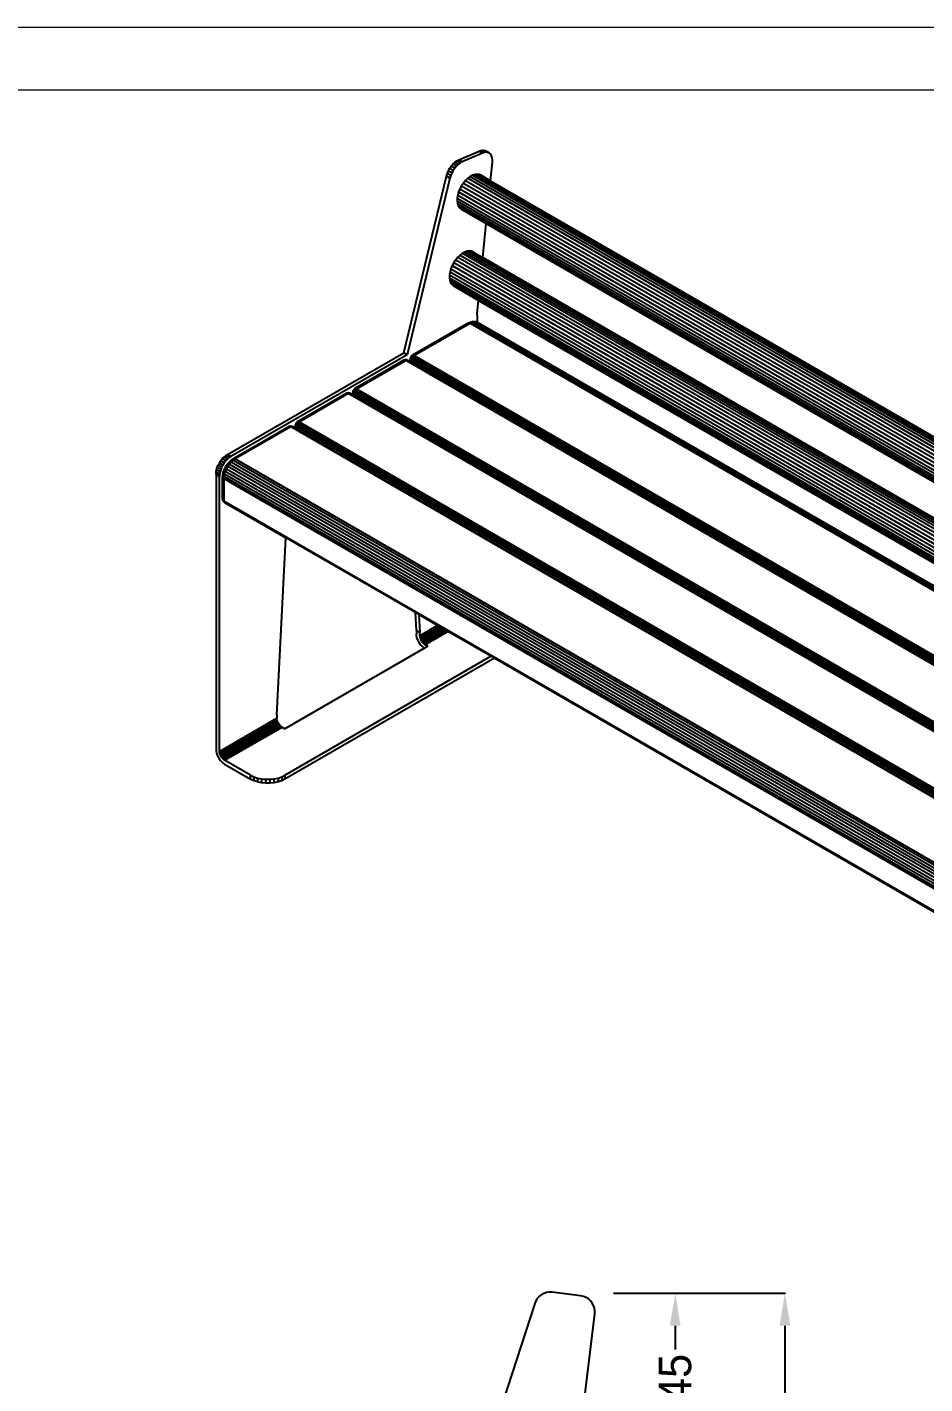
# Model space of a CAD drawing. Header units: millimetres. Extents: x 153 to 4750, y 92 to 3343.
# Drawn here: x 2533 to 3642, y 1667 to 3343 of the extents above; entities that cross this region are included whole.
import ezdxf

# ---------------------------------------------------------------- set-up
doc = ezdxf.new("R2010")
doc.units = ezdxf.units.MM
doc.header["$PDSIZE"] = -1
doc.layers.add('DIMS', color=1, linetype='Continuous')
doc.layers.add('tabelka', color=155, linetype='Continuous')
doc.styles.get("Standard").update_dxf_attribs({"font": 'Gothic.ttf'})
doc.dimstyles.new('ISO-25', dxfattribs={"dimtxt": 2.5, "dimasz": 2.5, "dimexe": 1.25, "dimexo": 0.625, "dimtad": 1, "dimtxsty": 'Standard', "dimcen": 2.5, "dimadec": 0, "dimazin": 0, "dimtfac": 1, "dimtmove": 0, "dimatfit": 3, "dimfxl": 1, "dimarcsym": 0})

# ---------------------------------------------------------------- blocks, each defined once
blk = doc.blocks.new('*D13')
at = {"layer": 'Defpoints', "color": 0, "transparency": 16777216}
for p in [(3309.3, 1779.2), (3321.8, 1086.1), (3469.1, 1086.1)]:
    blk.add_point(p, dxfattribs=at)
at = {"layer": 'DIMS', "color": 0, "lineweight": -2, "transparency": 16777216}
for p, q in [((3309.8, 1779.2), (3469.6, 1779.2)), ((3469.1, 1739.2), (3469.1, 1511.3)), ((3469.1, 1126.1), (3469.1, 1412.9)), ((3322.3, 1086.1), (3469.6, 1086.1))]:
    blk.add_line(p, q, dxfattribs=at)
at = {"layer": 'DIMS', "color": 0, "transparency": 16777216}
for points in [[(3462.4, 1739.2), (3475.7, 1739.2), (3469.1, 1779.2)], [(3462.4, 1126.1), (3475.7, 1126.1), (3469.1, 1086.1)]]:
    blk.add_solid(points, dxfattribs=at)
at = {"layer": 'DIMS', "color": 0, "transparency": 16777216, "insert": (3469.1, 1462.1), "char_height": 40, "attachment_point": 5, "rotation": 90}
blk.add_mtext('695', dxfattribs=at)
blk = doc.blocks.new('*D14')
at = {"layer": 'Defpoints', "color": 0, "transparency": 16777216}
for p in [(3257.1, 1779.2), (3257.1, 1536.1), (3333.6, 1536.1)]:
    blk.add_point(p, dxfattribs=at)
at = {"layer": 'DIMS', "color": 0, "lineweight": -2, "transparency": 16777216}
for p, q in [((3257.6, 1779.2), (3334.1, 1779.2)), ((3333.6, 1739.2), (3333.6, 1710)), ((3333.6, 1576.1), (3333.6, 1609.5)), ((3257.6, 1536.1), (3334.1, 1536.1))]:
    blk.add_line(p, q, dxfattribs=at)
at = {"layer": 'DIMS', "color": 0, "transparency": 16777216}
for points in [[(3326.9, 1739.2), (3340.2, 1739.2), (3333.6, 1779.2)], [(3326.9, 1576.1), (3340.2, 1576.1), (3333.6, 1536.1)]]:
    blk.add_solid(points, dxfattribs=at)
at = {"layer": 'DIMS', "color": 0, "transparency": 16777216, "insert": (3333.6, 1659.8), "char_height": 40, "attachment_point": 5, "rotation": 90}
blk.add_mtext('245', dxfattribs=at)

msp = doc.modelspace()

# ---------------------------------------------------------------- linework, layer by layer
for p, q in [((3066.4, 3178.7), (3091.4, 3189.6)), ((3095.6, 3187.1), (3070.7, 3176.3)), ((3091.4, 3189.6), (3093.8, 3190.4)), ((3095.6, 3187.1), (3091.4, 3189.6)), ((3093.8, 3190.4), (3096.1, 3190.6)), ((3098, 3187.9), (3093.8, 3190.4)), ((3098, 3187.9), (3095.6, 3187.1)), ((3096.1, 3190.6), (3098.2, 3190.3)), ((3100.3, 3188.2), (3096.1, 3190.6)), ((3100.3, 3188.2), (3098, 3187.9)), ((3098.2, 3190.3), (3100, 3189.5)), ((3102.4, 3187.9), (3098.2, 3190.3)), ((3104.2, 3187), (3100, 3189.5)), ((3102.4, 3187.9), (3100.3, 3188.2)), ((3104.2, 3187), (3102.4, 3187.9)), ((3105.8, 3185.7), (3104.2, 3187)), ((3106.9, 3183.8), (3105.8, 3185.7)), ((3107.7, 3181.5), (3106.9, 3183.8)), ((3053.5, 3165), (3055.1, 3168.1)), ((3055.1, 3168.1), (3057.1, 3170.9)), ((3059.4, 3165.6), (3055.1, 3168.1)), ((3057.1, 3170.9), (3059.2, 3173.4)), ((3061.3, 3168.4), (3057.1, 3170.9)), ((3059.2, 3173.4), (3061.6, 3175.6)), ((3063.5, 3171), (3059.2, 3173.4)), ((3061.3, 3168.4), (3059.4, 3165.6)), ((3063.5, 3171), (3061.3, 3168.4)), ((3061.6, 3175.6), (3064, 3177.4)), ((3065.8, 3173.2), (3061.6, 3175.6)), ((3065.8, 3173.2), (3063.5, 3171)), ((3064, 3177.4), (3066.4, 3178.7)), ((3068.2, 3175), (3064, 3177.4)), ((3068.2, 3175), (3065.8, 3173.2)), ((3070.7, 3176.3), (3066.4, 3178.7)), ((3070.7, 3176.3), (3068.2, 3175)), ((3105.6, 3153), (3107.9, 3176)), ((3108, 3178.9), (3107.7, 3181.5)), ((3107.9, 3176), (3108, 3178.9)), ((2998.4, 2940.6), (3051.2, 3158.8)), ((3055.5, 3156.3), (3002.7, 2938.2)), ((3051.2, 3158.8), (3052.2, 3161.9)), ((3055.5, 3156.3), (3051.2, 3158.8)), ((3052.2, 3161.9), (3053.5, 3165)), ((3056.4, 3159.4), (3052.2, 3161.9)), ((3057.7, 3162.6), (3053.5, 3165)), ((3056.4, 3159.4), (3055.5, 3156.3)), ((3057.7, 3162.6), (3056.4, 3159.4)), ((3059.4, 3165.6), (3057.7, 3162.6)), ((3072.1, 3150.2), (3069.8, 3146.7)), ((3074.8, 3153.3), (3072.1, 3150.2)), ((3072.1, 3150.2), (4335.5, 2420.8)), ((3077.6, 3156), (3074.8, 3153.3)), ((3074.8, 3153.3), (4337.1, 2424.5)), ((3080.5, 3158.2), (3077.6, 3156)), ((3077.6, 3156), (4339, 2427.8)), ((3083.5, 3159.8), (3080.5, 3158.2)), ((3080.5, 3158.2), (4341, 2430.5)), ((3086.4, 3160.8), (3083.5, 3159.8)), ((3083.5, 3159.8), (4342.9, 2432.7)), ((3089.2, 3161.1), (3086.4, 3160.8)), ((3086.4, 3160.8), (4344.6, 2434.4)), ((3091.7, 3160.7), (3089.2, 3161.1)), ((3089.2, 3161.1), (4346, 2435.5)), ((3094, 3159.7), (3091.7, 3160.7)), ((3091.7, 3160.7), (4346.9, 2436.1)), ((3094, 3159.7), (3105.6, 3153)), ((3105.6, 3153), (4347.1, 2436.2)), ((3065.1, 3135.3), (3064.5, 3131.6)), ((3066.2, 3139.2), (3065.1, 3135.3)), ((3065.1, 3135.3), (4331.3, 2404.3)), ((3067.8, 3143), (3066.2, 3139.2)), ((3066.2, 3139.2), (4332.3, 2408.2)), ((3069.8, 3146.7), (3067.8, 3143)), ((3067.8, 3143), (4333.3, 2412.4)), ((3069.8, 3146.7), (4334.3, 2416.6)), ((3064.5, 3131.6), (3064.4, 3128.1)), ((3064.4, 3128.1), (4329.7, 2397.6)), ((3064.4, 3128.1), (3064.8, 3124.9)), ((3064.5, 3131.6), (4330.5, 2400.7)), ((3064.8, 3124.9), (4329.1, 2395)), ((3064.8, 3124.9), (3065.7, 3122.2)), ((3065.7, 3122.2), (4328.6, 2393.1)), ((3065.7, 3122.2), (3067.1, 3120)), ((3067.1, 3120), (4328.3, 2391.8)), ((3067.1, 3120), (3068.9, 3118.3)), ((3068.9, 3118.3), (3100.3, 3100.2)), ((3096.1, 3058.2), (3100.3, 3100.2)), ((3100.3, 3100.2), (4328.2, 2391.3)), ((3076.9, 3066), (3074, 3065)), ((3079.7, 3066.3), (3076.9, 3066)), ((3076.9, 3066), (4318.1, 2349.4)), ((3082.2, 3065.9), (3079.7, 3066.3)), ((3079.7, 3066.3), (4318.5, 2351.1)), ((3084.5, 3064.9), (3082.2, 3065.9)), ((3082.2, 3065.9), (4318.7, 2352.1)), ((3060.3, 3051.9), (3058.3, 3048.2)), ((3062.6, 3055.4), (3060.3, 3051.9)), ((3060.3, 3051.9), (4313, 2328.6)), ((3065.3, 3058.5), (3062.6, 3055.4)), ((3062.6, 3055.4), (4314, 2332.9)), ((3068.1, 3061.2), (3065.3, 3058.5)), ((3065.3, 3058.5), (4315, 2337)), ((3071, 3063.4), (3068.1, 3061.2)), ((3068.1, 3061.2), (4316, 2340.8)), ((3074, 3065), (3071, 3063.4)), ((3071, 3063.4), (4316.8, 2344.2)), ((3074, 3065), (4317.5, 2347.1)), ((3084.5, 3064.9), (3096.1, 3058.2)), ((3096.1, 3058.2), (4318.7, 2352.3)), ((3055, 3036.8), (3054.9, 3033.3)), ((3054.9, 3033.3), (4308.4, 2309.6)), ((3054.9, 3033.3), (3055.3, 3030.1)), ((3055.6, 3040.5), (3055, 3036.8)), ((3055, 3036.8), (4309.2, 2312.7)), ((3056.7, 3044.4), (3055.6, 3040.5)), ((3055.6, 3040.5), (4310, 2316.3)), ((3058.3, 3048.2), (3056.7, 3044.4)), ((3056.7, 3044.4), (4311, 2320.2)), ((3058.3, 3048.2), (4312, 2324.4)), ((3055.3, 3030.1), (4307.8, 2307)), ((3055.3, 3030.1), (3056.2, 3027.4)), ((3056.2, 3027.4), (4307.3, 2305)), ((3056.2, 3027.4), (3057.6, 3025.1)), ((3057.6, 3025.1), (4307, 2303.8)), ((3057.6, 3025.1), (3059.4, 3023.5)), ((3059.4, 3023.5), (3090.8, 3005.3)), ((3089.2, 2989.1), (3090.8, 3005.3)), ((3090.8, 3005.3), (4306.9, 2303.3)), ((3089.1, 2987.1), (3089.2, 2989.1)), ((3089.1, 2987.1), (3089.1, 2978.4)), ((3078, 2977.2), (3009.2, 2937.5)), ((3009.7, 2937.6), (3078.5, 2977.3)), ((3079, 2977.3), (3010.3, 2937.6)), ((3079.6, 2977.1), (3010.9, 2937.4)), ((3080.3, 2976.8), (3011.5, 2937.1)), ((3078, 2977.2), (3080.3, 2978.3)), ((3078, 2977.2), (3078.5, 2977.3)), ((3078.5, 2977.3), (3080.9, 2978.4)), ((3079, 2977.3), (3078.5, 2977.3)), ((3081.5, 2978.4), (3079, 2977.3)), ((3079.6, 2977.1), (3079, 2977.3)), ((3082.1, 2978.3), (3079.6, 2977.1)), ((3080.3, 2976.8), (3079.6, 2977.1)), ((3080.3, 2978.3), (3080.9, 2978.4)), ((3080.3, 2976.8), (3082.7, 2978)), ((4299.5, 2272.9), (3080.3, 2976.8)), ((3080.9, 2978.4), (3082.5, 2978.9)), ((3080.9, 2978.4), (3081.5, 2978.4)), ((3081.5, 2978.4), (3083.8, 2979.1)), ((3082.1, 2978.3), (3081.5, 2978.4)), ((3084.5, 2978.9), (3082.1, 2978.3)), ((3082.7, 2978), (3082.1, 2978.3)), ((3082.5, 2978.9), (3083.2, 2979)), ((3082.7, 2978), (3085.1, 2978.6)), ((4300.1, 2275.1), (3082.7, 2978)), ((3083.2, 2979), (3083.8, 2979.1)), ((3083.8, 2979.1), (3084.5, 2978.9)), ((3083.8, 2979.1), (3085.3, 2979.1)), ((3084.5, 2978.9), (3086.7, 2979)), ((3085.1, 2978.6), (3084.5, 2978.9)), ((3087.3, 2978.7), (3085.1, 2978.6)), ((4300.5, 2276.9), (3085.1, 2978.6)), ((3085.3, 2979.1), (3086, 2979.1)), ((3086, 2979.1), (3086.7, 2979)), ((3086.7, 2979), (3087.3, 2978.7)), ((3086.7, 2979), (3088.7, 2978.5)), ((3089.4, 2978.2), (3087.3, 2978.7)), ((3087.3, 2978.7), (4300.8, 2278.1)), ((3088.7, 2978.5), (3089.1, 2978.4)), ((3089.1, 2978.4), (3089.4, 2978.2)), ((3089.4, 2978.2), (4300.9, 2278.7)), ((2780.8, 2815), (2998.4, 2940.6)), ((3002.7, 2938.2), (2785.1, 2812.5)), ((3002.7, 2938.2), (2998.4, 2940.6)), ((3000.2, 2931.9), (2999.6, 2931.7)), ((3000.6, 2931.9), (3000.2, 2931.9)), ((3000.8, 2931.9), (3000.3, 2931.7)), ((3000.8, 2931.9), (3000.6, 2931.9)), ((3001.5, 2931.7), (3000.8, 2931.9)), ((3001.3, 2931.9), (3000.8, 2931.9)), ((3002, 2931.8), (3001.3, 2931.9)), ((3006.6, 2933.8), (3006.5, 2933.3)), ((3006.6, 2933.4), (3006.5, 2932.8)), ((3006.5, 2932.8), (3006.5, 2933.3)), ((3006.7, 2932.3), (3006.5, 2932.8)), ((3006.5, 2932.8), (3006.5, 2929.4)), ((3006.7, 2934.3), (3006.6, 2933.8)), ((3006.7, 2934), (3006.6, 2933.4)), ((3006.6, 2933.8), (3006.6, 2933.4)), ((3006.6, 2933.4), (3006.7, 2932.9)), ((3006.8, 2934.8), (3006.7, 2934.3)), ((3006.9, 2934.6), (3006.7, 2934)), ((3006.7, 2934), (3006.7, 2934.3)), ((3006.9, 2933.6), (3006.7, 2934)), ((3006.9, 2933.6), (3006.7, 2932.9)), ((3006.7, 2932.9), (3007, 2932.5)), ((3006.7, 2932.9), (3006.7, 2932.3)), ((3007, 2931.8), (3006.7, 2932.3)), ((3006.7, 2932.3), (3006.7, 2929.3)), ((3007.1, 2935.3), (3006.8, 2934.8)), ((3006.9, 2934.6), (3006.8, 2934.8)), ((3007.2, 2935.2), (3006.9, 2934.6)), ((3007.1, 2934.3), (3006.9, 2934.6)), ((3007.1, 2934.3), (3006.9, 2933.6)), ((3007.2, 2933.2), (3006.9, 2933.6)), ((3007.2, 2933.2), (3007, 2932.5)), ((3007, 2932.5), (3007.5, 2932.1)), ((3007, 2932.5), (3007, 2931.8)), ((3007.4, 2931.4), (3007, 2931.8)), ((3007, 2931.8), (3007, 2929.2)), ((3007.3, 2935.8), (3007.1, 2935.3)), ((3007.1, 2935.3), (3007.2, 2935.2)), ((3007.4, 2935), (3007.1, 2934.3)), ((3007.4, 2934), (3007.1, 2934.3)), ((3007.5, 2935.7), (3007.2, 2935.2)), ((3007.2, 2935.2), (3007.4, 2935)), ((3007.4, 2934), (3007.2, 2933.2)), ((3007.6, 2932.9), (3007.2, 2933.2)), ((3007.7, 2936.2), (3007.3, 2935.8)), ((3007.5, 2935.7), (3007.3, 2935.8)), ((3007.8, 2935.6), (3007.4, 2935)), ((3007.4, 2935), (3007.8, 2934.7)), ((3007.8, 2934.7), (3007.4, 2934)), ((3007.9, 2933.7), (3007.4, 2934)), ((3007.5, 2932.1), (3007.4, 2931.4)), ((3007.9, 2936.3), (3007.5, 2935.7)), ((3007.8, 2935.6), (3007.5, 2935.7)), ((3007.6, 2932.9), (3007.5, 2932.1)), ((3007.5, 2932.1), (3008, 2931.7)), ((3007.9, 2933.7), (3007.6, 2932.9)), ((3008.2, 2932.5), (3007.6, 2932.9)), ((3008, 2936.6), (3007.7, 2936.2)), ((3007.9, 2936.3), (3007.7, 2936.2)), ((3008.2, 2936.2), (3007.8, 2935.6)), ((3008.2, 2935.4), (3007.8, 2935.6)), ((3008.2, 2935.4), (3007.8, 2934.7)), ((3007.8, 2934.7), (3008.2, 2934.4)), ((3008.3, 2936.8), (3007.9, 2936.3)), ((3008.2, 2936.2), (3007.9, 2936.3)), ((3008.2, 2934.4), (3007.9, 2933.7)), ((3008.4, 2933.3), (3007.9, 2933.7)), ((3008, 2936.6), (3008.4, 2937)), ((3008.3, 2936.8), (3008, 2936.6)), ((3008, 2931.7), (3008.2, 2932.5)), ((3008.7, 2936.8), (3008.2, 2936.2)), ((3008.6, 2936.1), (3008.2, 2936.2)), ((3008.6, 2936.1), (3008.2, 2935.4)), ((3008.7, 2935.2), (3008.2, 2935.4)), ((3008.7, 2935.2), (3008.2, 2934.4)), ((3008.2, 2934.4), (3008.8, 2934.1)), ((3008.2, 2932.5), (3008.4, 2933.3)), ((4276.7, 2200.1), (3008.2, 2932.5)), ((3008.8, 2937.2), (3008.3, 2936.8)), ((3008.3, 2936.8), (3008.7, 2936.8)), ((3008.4, 2937), (3008.8, 2937.2)), ((3008.4, 2937), (3008.8, 2937.2)), ((3008.4, 2933.3), (3008.8, 2934.1)), ((4277, 2200.9), (3008.4, 2933.3)), ((3009.2, 2936.7), (3008.6, 2936.1)), ((3009.2, 2935.9), (3008.6, 2936.1)), ((3009.2, 2937.2), (3008.7, 2936.8)), ((3008.7, 2936.8), (3009.2, 2936.7)), ((3009.2, 2935.9), (3008.7, 2935.2)), ((3009.2, 2934.9), (3008.7, 2935.2)), ((3009.2, 2937.5), (3008.8, 2937.2)), ((3008.8, 2937.2), (3009.2, 2937.5)), ((3009.2, 2937.2), (3008.8, 2937.2)), ((3008.8, 2934.1), (3009.2, 2934.9)), ((4277.3, 2201.7), (3008.8, 2934.1)), ((3009.7, 2937.6), (3009.2, 2937.5)), ((3009.7, 2937.6), (3009.2, 2937.2)), ((3009.7, 2937.2), (3009.2, 2936.7)), ((3009.7, 2937.2), (3009.2, 2937.2)), ((3009.2, 2936.7), (3009.7, 2936.5)), ((3009.7, 2936.5), (3009.2, 2935.9)), ((3009.7, 2935.6), (3009.2, 2935.9)), ((3009.2, 2934.9), (3009.7, 2935.6)), ((4277.7, 2202.5), (3009.2, 2934.9)), ((3010.3, 2937.6), (3009.7, 2937.6)), ((3010.3, 2937.6), (3009.7, 2937.2)), ((3010.3, 2937), (3009.7, 2937.2)), ((3010.3, 2937), (3009.7, 2936.5)), ((3009.7, 2936.5), (3010.3, 2936.2)), ((3009.7, 2935.6), (3010.3, 2936.2)), ((4278.3, 2203.2), (3009.7, 2935.6)), ((3010.3, 2937.6), (3010.9, 2937.4)), ((3010.9, 2937.4), (3010.3, 2937)), ((3010.9, 2936.7), (3010.3, 2937)), ((3010.3, 2936.2), (3010.9, 2936.7)), ((4278.8, 2203.8), (3010.3, 2936.2)), ((3010.9, 2937.4), (3011.5, 2937.1)), ((3010.9, 2936.7), (3011.5, 2937.1)), ((4279.4, 2204.3), (3010.9, 2936.7)), ((3011.5, 2937.1), (4280, 2204.8)), ((2998.6, 2931.4), (2938.4, 2896.6)), ((2999.1, 2931.5), (2938.9, 2896.7)), ((2999.7, 2931.4), (2939.4, 2896.7)), ((3000.3, 2931.3), (2940, 2896.5)), ((3000.9, 2931), (2940.6, 2896.2)), ((2999.1, 2931.6), (2998.6, 2931.4)), ((2999.1, 2931.5), (2998.6, 2931.4)), ((2999.5, 2931.7), (2999.1, 2931.6)), ((2999.6, 2931.7), (2999.1, 2931.5)), ((2999.7, 2931.4), (2999.1, 2931.5)), ((2999.5, 2931.7), (2999.6, 2931.7)), ((2999.6, 2931.7), (3000.3, 2931.7)), ((3000.3, 2931.7), (2999.7, 2931.4)), ((3000.3, 2931.3), (2999.7, 2931.4)), ((3000.3, 2931.7), (3000.9, 2931.6)), ((3000.9, 2931.6), (3000.3, 2931.3)), ((3000.9, 2931), (3000.3, 2931.3)), ((3001.5, 2931.7), (3000.9, 2931.6)), ((3001.5, 2931.3), (3000.9, 2931.6)), ((3000.9, 2931), (3001.5, 2931.3)), ((4269.4, 2198.6), (3000.9, 2931)), ((4269.9, 2198.9), (3000.9, 2931)), ((3002, 2931.8), (3001.5, 2931.7)), ((3002.1, 2931.4), (3001.5, 2931.7)), ((3001.5, 2931.3), (3002.1, 2931.4)), ((4269.9, 2198.9), (3001.5, 2931.3)), ((4270.5, 2199.1), (3001.5, 2931.3)), ((3002.7, 2931.5), (3002, 2931.8)), ((3002.5, 2931.6), (3002, 2931.8)), ((3002.1, 2931.4), (3002.7, 2931.5)), ((4270.5, 2199.1), (3002.1, 2931.4)), ((4271, 2199.1), (3002.1, 2931.4)), ((3003.2, 2931.4), (3002.5, 2931.6)), ((3002.7, 2931.5), (3003.2, 2931.4)), ((4271, 2199.1), (3002.7, 2931.5)), ((4271.5, 2199), (3002.7, 2931.5)), ((3003.2, 2931.4), (3006.5, 2929.4)), ((3006.7, 2929.3), (3006.5, 2929.4)), ((3007, 2929.2), (3006.7, 2929.3)), ((3007.4, 2928.9), (3007, 2929.2)), ((3008, 2931), (3007.4, 2931.4)), ((3007.4, 2931.4), (3007.4, 2928.9)), ((3008, 2928.6), (3007.4, 2928.9)), ((3008, 2931), (3008, 2931.7)), ((4276.5, 2199.4), (3008, 2931.7)), ((3008, 2931), (3008, 2928.6)), ((4276.5, 2198.6), (3008, 2931)), ((4271.5, 2199), (3008, 2928.6)), ((4271.9, 2198.9), (3008, 2928.6)), ((2927.7, 2890.4), (2867.5, 2855.7)), ((2928.2, 2890.6), (2868, 2855.8)), ((2928.8, 2890.5), (2868.6, 2855.8)), ((2929.4, 2890.4), (2869.2, 2855.6)), ((2930, 2890.1), (2869.8, 2855.3)), ((2928.2, 2890.7), (2927.7, 2890.4)), ((2928.2, 2890.6), (2927.7, 2890.4)), ((2928.7, 2890.8), (2928.2, 2890.7)), ((2928.8, 2890.8), (2928.2, 2890.6)), ((2928.8, 2890.5), (2928.2, 2890.6)), ((2928.7, 2890.8), (2928.8, 2890.8)), ((2929.3, 2890.9), (2928.8, 2890.8)), ((2928.8, 2890.8), (2929.4, 2890.8)), ((2929.4, 2890.8), (2928.8, 2890.5)), ((2929.4, 2890.4), (2928.8, 2890.5)), ((2929.8, 2891), (2929.3, 2890.9)), ((2929.9, 2891), (2929.4, 2890.8)), ((2929.4, 2890.8), (2930, 2890.7)), ((2930, 2890.7), (2929.4, 2890.4)), ((2930, 2890.1), (2929.4, 2890.4)), ((2929.9, 2891), (2929.8, 2891)), ((2930.6, 2890.8), (2929.9, 2891)), ((2930.5, 2891), (2929.9, 2891)), ((2930.6, 2890.8), (2930, 2890.7)), ((2930.6, 2890.4), (2930, 2890.7)), ((2930, 2890.1), (2930.6, 2890.4)), ((4198.5, 2157.7), (2930, 2890.1)), ((4199.1, 2158), (2930, 2890.1)), ((2931.1, 2890.8), (2930.5, 2891)), ((2931.2, 2890.5), (2930.6, 2890.8)), ((2931.1, 2890.8), (2930.6, 2890.8)), ((2930.6, 2890.4), (2931.2, 2890.5)), ((4199.1, 2158), (2930.6, 2890.4)), ((4199.6, 2158.1), (2930.6, 2890.4)), ((2931.8, 2890.6), (2931.1, 2890.8)), ((2931.6, 2890.7), (2931.1, 2890.8)), ((2931.2, 2890.5), (2931.8, 2890.6)), ((4199.6, 2158.1), (2931.2, 2890.5)), ((4200.1, 2158.2), (2931.2, 2890.5)), ((2932.3, 2890.4), (2931.6, 2890.7)), ((2931.8, 2890.6), (2932.3, 2890.4)), ((4200.1, 2158.2), (2931.8, 2890.6)), ((4200.6, 2158.1), (2931.8, 2890.6)), ((2935.7, 2888.5), (2932.3, 2890.4)), ((2935.8, 2893.4), (2935.7, 2892.9)), ((2935.8, 2893), (2935.7, 2892.4)), ((2935.7, 2892.9), (2935.7, 2892.4)), ((2935.7, 2892.9), (2935.7, 2892.4)), ((2935.7, 2891.9), (2935.7, 2892.4)), ((2935.7, 2892.4), (2935.9, 2892)), ((2935.7, 2892.4), (2935.7, 2891.9)), ((2935.8, 2891.4), (2935.7, 2891.9)), ((2935.7, 2891.9), (2935.7, 2888.5)), ((2935.8, 2888.4), (2935.7, 2888.5)), ((2936, 2893.9), (2935.8, 2893.4)), ((2936, 2893.6), (2935.8, 2893)), ((2935.8, 2893), (2935.8, 2893.4)), ((2936, 2892.7), (2935.8, 2893)), ((2935.9, 2892), (2935.8, 2891.4)), ((2936.1, 2890.9), (2935.8, 2891.4)), ((2935.8, 2891.4), (2935.8, 2888.4)), ((2936.1, 2888.2), (2935.8, 2888.4)), ((2936, 2892.7), (2935.9, 2892)), ((2935.9, 2892), (2936.2, 2891.6)), ((2936.2, 2894.4), (2936, 2893.9)), ((2936.3, 2894.3), (2936, 2893.6)), ((2936, 2893.6), (2936, 2893.9)), ((2936.2, 2893.4), (2936, 2893.6)), ((2936.2, 2893.4), (2936, 2892.7)), ((2936.3, 2892.3), (2936, 2892.7)), ((2936.2, 2891.6), (2936.1, 2890.9)), ((2936.5, 2890.5), (2936.1, 2890.9)), ((2936.1, 2890.9), (2936.1, 2888.2)), ((2936.5, 2888), (2936.1, 2888.2)), ((2936.5, 2894.9), (2936.2, 2894.4)), ((2936.2, 2894.4), (2936.3, 2894.3)), ((2936.5, 2894.1), (2936.2, 2893.4)), ((2936.6, 2893.1), (2936.2, 2893.4)), ((2936.3, 2892.3), (2936.2, 2891.6)), ((2936.2, 2891.6), (2936.6, 2891.2)), ((2936.6, 2894.8), (2936.3, 2894.3)), ((2936.3, 2894.3), (2936.5, 2894.1)), ((2936.6, 2893.1), (2936.3, 2892.3)), ((2936.8, 2892), (2936.3, 2892.3)), ((2936.8, 2895.3), (2936.5, 2894.9)), ((2936.6, 2894.8), (2936.5, 2894.9)), ((2936.9, 2894.7), (2936.5, 2894.1)), ((2936.5, 2894.1), (2936.9, 2893.8)), ((2936.6, 2891.2), (2936.5, 2890.5)), ((2937.1, 2890.1), (2936.5, 2890.5)), ((2936.5, 2890.5), (2936.5, 2888)), ((2937.1, 2887.7), (2936.5, 2888)), ((2937, 2895.4), (2936.6, 2894.8)), ((2936.9, 2894.7), (2936.6, 2894.8)), ((2936.9, 2893.8), (2936.6, 2893.1)), ((2937, 2892.7), (2936.6, 2893.1)), ((2936.8, 2892), (2936.6, 2891.2)), ((2936.6, 2891.2), (2937.2, 2890.8)), ((2937.2, 2895.7), (2936.8, 2895.3)), ((2937, 2895.4), (2936.8, 2895.3)), ((2937, 2892.7), (2936.8, 2892)), ((2937.3, 2891.6), (2936.8, 2892)), ((2937.3, 2895.3), (2936.9, 2894.7)), ((2937.3, 2894.5), (2936.9, 2894.7)), ((2937.3, 2894.5), (2936.9, 2893.8)), ((2936.9, 2893.8), (2937.4, 2893.5)), ((2937.4, 2895.8), (2937, 2895.4)), ((2937.3, 2895.3), (2937, 2895.4)), ((2937.4, 2893.5), (2937, 2892.7)), ((2937.6, 2892.4), (2937, 2892.7)), ((2937.1, 2890.1), (2937.2, 2890.8)), ((2937.1, 2890.1), (2937.1, 2887.7)), ((4205.6, 2157.7), (2937.1, 2890.1)), ((4200.6, 2158.1), (2937.1, 2887.7)), ((4201, 2158), (2937.1, 2887.7)), ((2937.5, 2896.1), (2937.2, 2895.7)), ((2937.2, 2895.7), (2937.4, 2895.8)), ((2937.2, 2890.8), (2937.3, 2891.6)), ((4205.7, 2158.4), (2937.2, 2890.8)), ((2937.8, 2895.9), (2937.3, 2895.3)), ((2937.8, 2895.2), (2937.3, 2895.3)), ((2937.8, 2895.2), (2937.3, 2894.5)), ((2937.8, 2894.3), (2937.3, 2894.5)), ((2937.3, 2891.6), (2937.6, 2892.4)), ((4205.8, 2159.2), (2937.3, 2891.6)), ((2937.9, 2896.3), (2937.4, 2895.8)), ((2937.4, 2895.8), (2937.8, 2895.9)), ((2937.8, 2894.3), (2937.4, 2893.5)), ((2937.4, 2893.5), (2937.9, 2893.2)), ((2937.9, 2896.3), (2937.5, 2896.1)), ((2937.9, 2896.3), (2937.5, 2896.1)), ((2937.6, 2892.4), (2937.9, 2893.2)), ((4206.1, 2160), (2937.6, 2892.4)), ((2938.3, 2896.3), (2937.8, 2895.9)), ((2937.8, 2895.9), (2938.3, 2895.8)), ((2938.3, 2895.8), (2937.8, 2895.2)), ((2938.3, 2895), (2937.8, 2895.2)), ((2938.3, 2895), (2937.8, 2894.3)), ((2938.4, 2893.9), (2937.8, 2894.3)), ((2937.9, 2896.3), (2938.4, 2896.6)), ((2938.4, 2896.6), (2937.9, 2896.3)), ((2938.3, 2896.3), (2937.9, 2896.3)), ((2937.9, 2893.2), (2938.4, 2893.9)), ((4206.4, 2160.8), (2937.9, 2893.2)), ((2938.9, 2896.7), (2938.3, 2896.3)), ((2938.9, 2896.3), (2938.3, 2895.8)), ((2938.9, 2896.3), (2938.3, 2896.3)), ((2938.3, 2895.8), (2938.8, 2895.6)), ((2938.8, 2895.6), (2938.3, 2895)), ((2938.9, 2894.6), (2938.3, 2895)), ((2938.4, 2896.6), (2938.9, 2896.7)), ((2938.4, 2893.9), (2938.9, 2894.6)), ((4206.9, 2161.6), (2938.4, 2893.9)), ((2939.4, 2896.1), (2938.8, 2895.6)), ((2938.8, 2895.6), (2939.4, 2895.3)), ((2938.9, 2896.7), (2939.4, 2896.7)), ((2939.4, 2896.7), (2938.9, 2896.3)), ((2939.4, 2896.1), (2938.9, 2896.3)), ((2938.9, 2894.6), (2939.4, 2895.3)), ((4207.4, 2162.3), (2938.9, 2894.6)), ((2939.4, 2896.7), (2940, 2896.5)), ((2940, 2896.5), (2939.4, 2896.1)), ((2940, 2895.8), (2939.4, 2896.1)), ((2939.4, 2895.3), (2940, 2895.8)), ((4207.9, 2162.9), (2939.4, 2895.3)), ((2940, 2896.5), (2940.6, 2896.2)), ((2940, 2895.8), (2940.6, 2896.2)), ((4208.5, 2163.4), (2940, 2895.8)), ((2940.6, 2896.2), (4209.2, 2163.8)), ((2856.9, 2849.5), (2788.1, 2809.8)), ((2857.4, 2849.6), (2788.6, 2810)), ((2857.9, 2849.6), (2789.2, 2809.9)), ((2858.5, 2849.5), (2789.8, 2809.8)), ((2859.2, 2849.2), (2790.4, 2809.5)), ((2856.9, 2849.5), (2857.3, 2849.7)), ((2856.9, 2849.5), (2857.4, 2849.6)), ((2857.3, 2849.7), (2857.8, 2849.9)), ((2857.4, 2849.6), (2857.9, 2849.9)), ((2857.4, 2849.6), (2857.9, 2849.6)), ((2857.8, 2849.9), (2857.9, 2849.9)), ((2857.9, 2849.9), (2858.4, 2850)), ((2858.5, 2849.9), (2857.9, 2849.9)), ((2857.9, 2849.6), (2858.5, 2849.9)), ((2857.9, 2849.6), (2858.5, 2849.5)), ((2858.4, 2850), (2858.9, 2850)), ((2858.5, 2849.9), (2859.1, 2850)), ((2858.5, 2849.9), (2859.1, 2849.7)), ((2858.5, 2849.5), (2859.1, 2849.7)), ((2858.5, 2849.5), (2859.2, 2849.2)), ((2859.1, 2850), (2858.9, 2850)), ((2859.1, 2850), (2859.6, 2850.1)), ((2859.1, 2850), (2859.7, 2849.9)), ((2859.1, 2849.7), (2859.7, 2849.9)), ((2859.1, 2849.7), (2859.8, 2849.5)), ((2859.8, 2849.5), (2859.2, 2849.2)), ((4127.7, 2116.8), (2859.2, 2849.2)), ((2859.6, 2850.1), (2860.3, 2849.9)), ((2859.7, 2849.9), (2860.3, 2849.9)), ((2859.7, 2849.9), (2860.4, 2849.6)), ((2860.4, 2849.6), (2859.8, 2849.5)), ((2859.8, 2849.5), (4128.3, 2117.1)), ((2860.3, 2849.9), (2860.8, 2849.8)), ((2860.3, 2849.9), (2860.9, 2849.6)), ((2860.9, 2849.6), (2860.4, 2849.6)), ((2860.4, 2849.6), (4128.9, 2117.2)), ((2860.8, 2849.8), (2861.4, 2849.5)), ((2861.4, 2849.5), (2860.9, 2849.6)), ((2860.9, 2849.6), (4129.4, 2117.3)), ((2861.4, 2849.5), (2864.8, 2847.6)), ((2864.9, 2852.4), (2864.8, 2851.9)), ((2865, 2852.1), (2864.8, 2851.5)), ((2864.8, 2851.9), (2864.8, 2851.5)), ((2864.8, 2851.9), (2864.8, 2851.5)), ((2864.8, 2851), (2864.8, 2851.5)), ((2864.8, 2851.5), (2865, 2851.1)), ((2864.8, 2851.5), (2864.8, 2851)), ((2864.9, 2850.5), (2864.8, 2851)), ((2864.8, 2851), (2864.8, 2847.6)), ((2865.1, 2853), (2864.9, 2852.4)), ((2865, 2852.1), (2864.9, 2852.4)), ((2865, 2851.1), (2864.9, 2850.5)), ((2865.2, 2850), (2864.9, 2850.5)), ((2864.9, 2850.5), (2864.9, 2847.5)), ((2865.2, 2852.7), (2865, 2852.1)), ((2865.1, 2851.8), (2865, 2852.1)), ((2865.1, 2851.8), (2865, 2851.1)), ((2865, 2851.1), (2865.3, 2850.7)), ((2865.3, 2853.5), (2865.1, 2853)), ((2865.2, 2852.7), (2865.1, 2853)), ((2865.4, 2852.5), (2865.1, 2851.8)), ((2865.4, 2851.4), (2865.1, 2851.8)), ((2865.4, 2853.3), (2865.2, 2852.7)), ((2865.4, 2852.5), (2865.2, 2852.7)), ((2865.3, 2850.7), (2865.2, 2850)), ((2865.7, 2849.5), (2865.2, 2850)), ((2865.2, 2850), (2865.2, 2847.3)), ((2865.6, 2853.9), (2865.3, 2853.5)), ((2865.3, 2853.5), (2865.4, 2853.3)), ((2865.4, 2851.4), (2865.3, 2850.7)), ((2865.3, 2850.7), (2865.7, 2850.3)), ((2865.8, 2853.9), (2865.4, 2853.3)), ((2865.4, 2853.3), (2865.7, 2853.2)), ((2865.7, 2853.2), (2865.4, 2852.5)), ((2865.7, 2852.2), (2865.4, 2852.5)), ((2865.7, 2852.2), (2865.4, 2851.4)), ((2865.9, 2851), (2865.4, 2851.4)), ((2865.9, 2854.4), (2865.6, 2853.9)), ((2865.8, 2853.9), (2865.6, 2853.9)), ((2866, 2853.8), (2865.7, 2853.2)), ((2865.7, 2853.2), (2866, 2852.9)), ((2866, 2852.9), (2865.7, 2852.2)), ((2866.1, 2851.8), (2865.7, 2852.2)), ((2865.9, 2851), (2865.7, 2850.3)), ((2865.7, 2850.3), (2866.3, 2849.9)), ((2865.7, 2850.3), (2865.7, 2849.5)), ((2866.2, 2849.2), (2865.7, 2849.5)), ((2865.7, 2849.5), (2865.7, 2847.1)), ((2866.1, 2854.5), (2865.8, 2853.9)), ((2866, 2853.8), (2865.8, 2853.9)), ((2866.3, 2854.8), (2865.9, 2854.4)), ((2866.1, 2854.5), (2865.9, 2854.4)), ((2866.1, 2851.8), (2865.9, 2851)), ((2866.5, 2850.7), (2865.9, 2851)), ((2866.5, 2854.4), (2866, 2853.8)), ((2866.4, 2853.6), (2866, 2853.8)), ((2866.4, 2853.6), (2866, 2852.9)), ((2866, 2852.9), (2866.5, 2852.6)), ((2866.6, 2854.9), (2866.1, 2854.5)), ((2866.5, 2854.4), (2866.1, 2854.5)), ((2866.5, 2852.6), (2866.1, 2851.8)), ((2866.7, 2851.5), (2866.1, 2851.8)), ((2866.2, 2849.2), (2866.3, 2849.9)), ((2866.2, 2849.2), (2866.2, 2846.7)), ((4134.7, 2116.8), (2866.2, 2849.2)), ((2866.7, 2855.1), (2866.3, 2854.8)), ((2866.3, 2854.8), (2866.6, 2854.9)), ((2866.3, 2849.9), (2866.5, 2850.7)), ((4134.8, 2117.5), (2866.3, 2849.9)), ((2866.9, 2854.3), (2866.4, 2853.6)), ((2866.9, 2853.4), (2866.4, 2853.6)), ((2867, 2855), (2866.5, 2854.4)), ((2866.9, 2854.3), (2866.5, 2854.4)), ((2866.9, 2853.4), (2866.5, 2852.6)), ((2866.5, 2852.6), (2867.1, 2852.3)), ((2866.5, 2850.7), (2866.7, 2851.5)), ((4135, 2118.3), (2866.5, 2850.7)), ((2867, 2855.3), (2866.6, 2854.9)), ((2866.6, 2854.9), (2867, 2855)), ((2867.1, 2855.4), (2866.7, 2855.1)), ((2867, 2855.3), (2866.7, 2855.1)), ((2866.7, 2851.5), (2867.1, 2852.3)), ((4135.2, 2119.1), (2866.7, 2851.5)), ((2867.4, 2854.9), (2866.9, 2854.3)), ((2867.4, 2854), (2866.9, 2854.3)), ((2867.4, 2854), (2866.9, 2853.4)), ((2867.5, 2853), (2866.9, 2853.4)), ((2867.5, 2855.7), (2867, 2855.3)), ((2867.5, 2855.4), (2867, 2855)), ((2867.5, 2855.4), (2867, 2855.3)), ((2867, 2855), (2867.4, 2854.9)), ((2867.1, 2855.4), (2867.5, 2855.7)), ((2867.1, 2852.3), (2867.5, 2853)), ((4135.6, 2119.9), (2867.1, 2852.3)), ((2868, 2855.4), (2867.4, 2854.9)), ((2867.4, 2854.9), (2868, 2854.7)), ((2868, 2854.7), (2867.4, 2854)), ((2868, 2853.7), (2867.4, 2854)), ((2867.5, 2855.7), (2868, 2855.8)), ((2868, 2855.8), (2867.5, 2855.4)), ((2868, 2855.4), (2867.5, 2855.4)), ((2867.5, 2853), (2868, 2853.7)), ((4136, 2120.7), (2867.5, 2853)), ((2868, 2855.8), (2868.6, 2855.8)), ((2868.6, 2855.8), (2868, 2855.4)), ((2868.6, 2855.2), (2868, 2855.4)), ((2868.6, 2855.2), (2868, 2854.7)), ((2868, 2854.7), (2868.6, 2854.4)), ((2868, 2853.7), (2868.6, 2854.4)), ((4136.5, 2121.4), (2868, 2853.7)), ((2868.6, 2855.8), (2869.2, 2855.6)), ((2869.2, 2855.6), (2868.6, 2855.2)), ((2869.2, 2854.9), (2868.6, 2855.2)), ((2868.6, 2854.4), (2869.2, 2854.9)), ((4137.1, 2122), (2868.6, 2854.4)), ((2869.2, 2855.6), (2869.8, 2855.3)), ((2869.2, 2854.9), (2869.8, 2855.3)), ((4137.7, 2122.5), (2869.2, 2854.9)), ((2869.8, 2855.3), (4138.3, 2122.9)), ((2864.8, 2847.6), (2864.9, 2847.5)), ((2864.9, 2847.5), (2865.2, 2847.3)), ((2865.2, 2847.3), (2865.7, 2847.1)), ((2865.7, 2847.1), (2866.2, 2846.7)), ((2866.2, 2846.7), (4129.9, 2117.1)), ((2778.6, 2813.5), (2780.8, 2815)), ((2785.1, 2812.5), (2780.8, 2815)), ((2767.4, 2795.9), (2768.2, 2798.8)), ((2768.2, 2798.8), (2769.4, 2801.6)), ((2772.5, 2796.3), (2768.2, 2798.8)), ((2769.4, 2801.6), (2770.8, 2804.4)), ((2773.6, 2799.2), (2769.4, 2801.6)), ((2770.8, 2804.4), (2772.5, 2807.1)), ((2775.1, 2802), (2770.8, 2804.4)), ((2772.5, 2807.1), (2774.4, 2809.5)), ((2776.8, 2804.6), (2772.5, 2807.1)), ((2773.6, 2799.2), (2772.5, 2796.3)), ((2775.1, 2802), (2773.6, 2799.2)), ((2774.4, 2809.5), (2776.5, 2811.7)), ((2778.7, 2807), (2774.4, 2809.5)), ((2776.8, 2804.6), (2775.1, 2802)), ((2776.5, 2811.7), (2778.6, 2813.5)), ((2780.7, 2809.2), (2776.5, 2811.7)), ((2776.5, 2795.7), (2777.8, 2798.5)), ((2776.6, 2795.5), (2777.9, 2798.4)), ((2778.7, 2807), (2776.8, 2804.6)), ((2776.8, 2795.2), (2778.1, 2798.2)), ((2777.1, 2794.9), (2778.5, 2798)), ((2777.8, 2798.5), (2779.4, 2801.3)), ((2777.8, 2798.5), (2777.9, 2798.4)), ((2777.9, 2798.4), (2779.6, 2801.3)), ((2777.9, 2798.4), (2778.1, 2798.2)), ((2778.1, 2798.2), (2779.8, 2801.2)), ((2778.1, 2798.2), (2778.5, 2798)), ((2778.5, 2798), (2780.2, 2801)), ((2778.5, 2798), (2779, 2797.7)), ((2782.9, 2811.1), (2778.6, 2813.5)), ((2780.7, 2809.2), (2778.7, 2807)), ((2779, 2797.7), (2780.7, 2800.7)), ((2779.4, 2801.3), (2781.2, 2803.9)), ((2779.4, 2801.3), (2779.6, 2801.3)), ((2779.6, 2801.3), (2781.5, 2803.9)), ((2779.6, 2801.3), (2779.8, 2801.2)), ((2781.3, 2800.4), (2779.6, 2797.4)), ((2779.8, 2801.2), (2781.8, 2803.9)), ((2779.8, 2801.2), (2780.2, 2801)), ((2780.2, 2801), (2782.2, 2803.7)), ((2780.2, 2801), (2780.7, 2800.7)), ((2782.9, 2811.1), (2780.7, 2809.2)), ((2780.7, 2800.7), (2782.7, 2803.5)), ((2780.7, 2800.7), (2781.3, 2800.4)), ((2781.2, 2803.9), (2783.3, 2806.1)), ((2781.2, 2803.9), (2781.5, 2803.9)), ((2783.3, 2803.2), (2781.3, 2800.4)), ((2781.3, 2800.4), (4049.8, 2068)), ((2781.5, 2803.9), (2783.6, 2806.3)), ((2781.5, 2803.9), (2781.8, 2803.9)), ((2781.8, 2803.9), (2784, 2806.3)), ((2781.8, 2803.9), (2782.2, 2803.7)), ((2782.2, 2803.7), (2784.4, 2806.2)), ((2782.2, 2803.7), (2782.7, 2803.5)), ((2782.7, 2803.5), (2785, 2806)), ((2782.7, 2803.5), (2783.3, 2803.2)), ((2785.1, 2812.5), (2782.9, 2811.1)), ((2783.3, 2806.1), (2785.5, 2808.1)), ((2783.3, 2806.1), (2783.6, 2806.3)), ((2785.6, 2805.7), (2783.3, 2803.2)), ((2783.3, 2803.2), (4051.8, 2070.8)), ((2783.6, 2806.3), (2785.8, 2808.3)), ((2783.6, 2806.3), (2784, 2806.3)), ((2784, 2806.3), (2786.3, 2808.3)), ((2784, 2806.3), (2784.4, 2806.2)), ((2784.4, 2806.2), (2786.8, 2808.3)), ((2784.4, 2806.2), (2785, 2806)), ((2785, 2806), (2787.3, 2808.1)), ((2785, 2806), (2785.6, 2805.7)), ((2785.5, 2808.1), (2787.7, 2809.6)), ((2785.5, 2808.1), (2785.8, 2808.3)), ((2788, 2807.8), (2785.6, 2805.7)), ((2785.6, 2805.7), (4054.1, 2073.3)), ((2785.8, 2808.3), (2788.1, 2809.8)), ((2785.8, 2808.3), (2786.3, 2808.3)), ((2786.3, 2808.3), (2788.6, 2810)), ((2786.3, 2808.3), (2786.8, 2808.3)), ((2786.8, 2808.3), (2789.2, 2809.9)), ((2786.8, 2808.3), (2787.3, 2808.1)), ((2787.3, 2808.1), (2789.8, 2809.8)), ((2787.3, 2808.1), (2788, 2807.8)), ((2787.7, 2809.6), (2788.1, 2809.8)), ((2790.4, 2809.5), (2788, 2807.8)), ((2788, 2807.8), (4056.5, 2075.4)), ((2788.1, 2809.8), (2788.6, 2810)), ((2788.6, 2810), (2789.2, 2809.9)), ((2789.2, 2809.9), (2789.8, 2809.8)), ((2789.8, 2809.8), (2790.4, 2809.5)), ((2790.4, 2809.5), (4058.9, 2077.1)), ((2766.7, 2790.5), (2766.8, 2793.1)), ((2770.9, 2788), (2766.7, 2790.5)), ((2766.7, 2790.5), (2766.7, 2450.9)), ((2766.8, 2793.1), (2767.4, 2795.9)), ((2771.1, 2790.7), (2766.8, 2793.1)), ((2771.6, 2793.5), (2767.4, 2795.9)), ((2771.1, 2790.7), (2770.9, 2788)), ((2770.9, 2448.4), (2770.9, 2788)), ((2771.6, 2793.5), (2771.1, 2790.7)), ((2772.5, 2796.3), (2771.6, 2793.5)), ((2774.8, 2787.2), (2775, 2789.9)), ((2774.8, 2786.7), (2775, 2789.5)), ((2774.8, 2786.7), (2774.8, 2787.2)), ((2774.9, 2786.2), (2774.8, 2786.7)), ((2774.8, 2759.7), (2774.8, 2786.7)), ((2774.9, 2786.2), (2775.2, 2789.1)), ((2775.2, 2785.8), (2774.9, 2786.2)), ((2774.9, 2786.2), (2774.9, 2759.2)), ((2775, 2789.9), (2775.6, 2792.8)), ((2775, 2789.5), (2775.6, 2792.5)), ((2775, 2789.9), (2775, 2789.5)), ((2775, 2789.5), (2775.2, 2789.1)), ((2775.2, 2789.1), (2775.8, 2792.1)), ((2775.2, 2789.1), (2775.5, 2788.7)), ((2775.2, 2785.8), (2775.5, 2788.7)), ((2775.7, 2785.3), (2775.2, 2785.8)), ((2775.2, 2785.8), (2775.2, 2758.7)), ((2775.5, 2788.7), (2776.1, 2791.7)), ((2775.5, 2788.7), (2775.9, 2788.3)), ((2775.6, 2792.8), (2776.5, 2795.7)), ((2775.6, 2792.5), (2776.6, 2795.5)), ((2775.6, 2792.8), (2775.6, 2792.5)), ((2775.6, 2792.5), (2775.8, 2792.1)), ((2775.7, 2785.3), (2775.9, 2788.3)), ((2776.2, 2784.9), (2775.7, 2785.3)), ((2775.7, 2785.3), (2775.7, 2758.3)), ((2775.8, 2792.1), (2776.8, 2795.2)), ((2775.8, 2792.1), (2776.1, 2791.7)), ((2775.9, 2788.3), (2776.5, 2791.4)), ((2775.9, 2788.3), (2776.5, 2787.9)), ((2776.1, 2791.7), (2777.1, 2794.9)), ((2776.1, 2791.7), (2776.5, 2791.4)), ((2776.5, 2787.9), (2776.2, 2784.9)), ((4044.7, 2052.6), (2776.2, 2784.9)), ((2776.2, 2784.9), (2776.2, 2757.9)), ((2776.5, 2795.7), (2776.6, 2795.5)), ((2776.5, 2791.4), (2777.6, 2794.6)), ((2776.5, 2791.4), (2777.1, 2791)), ((2777.1, 2791), (2776.5, 2787.9)), ((2776.5, 2787.9), (4045, 2055.5)), ((2776.6, 2795.5), (2776.8, 2795.2)), ((2776.8, 2795.2), (2777.1, 2794.9)), ((2777.1, 2794.9), (2777.6, 2794.6)), ((2778.1, 2794.2), (2777.1, 2791)), ((2777.1, 2791), (4045.6, 2058.6)), ((2777.6, 2794.6), (2779, 2797.7)), ((2777.6, 2794.6), (2778.1, 2794.2)), ((2779.6, 2797.4), (2778.1, 2794.2)), ((2778.1, 2794.2), (4046.6, 2061.8)), ((2779, 2797.7), (2779.6, 2797.4)), ((2779.6, 2797.4), (4048.1, 2065)), ((2774.8, 2759.7), (2774.9, 2759.2)), ((2774.9, 2759), (2774.8, 2759.7)), ((2774.9, 2759.2), (2775.2, 2758.7)), ((2774.9, 2759.2), (2775, 2758.5)), ((2774.9, 2759), (2775, 2758.5)), ((2775, 2758.5), (2775.3, 2758.1)), ((2775, 2758.5), (2775.2, 2757.9)), ((2775.2, 2758.7), (2775.7, 2758.3)), ((2775.2, 2758.7), (2775.3, 2758.1)), ((2775.2, 2757.9), (2775.5, 2757.4)), ((2775.3, 2758.1), (2775.7, 2757.6)), ((2775.3, 2758.1), (2775.5, 2757.4)), ((2775.5, 2757.4), (2775.9, 2757)), ((2775.5, 2757.4), (2775.6, 2757.3)), ((2775.6, 2757.3), (2775.8, 2756.9)), ((2775.7, 2758.3), (2776.2, 2757.9)), ((2775.7, 2757.6), (2775.7, 2758.3)), ((2775.9, 2757), (2775.7, 2757.6)), ((2775.7, 2757.6), (2776.3, 2757.2)), ((2775.8, 2756.9), (2776.2, 2756.5)), ((2776.2, 2756.5), (2775.9, 2757)), ((2775.9, 2757), (2776.5, 2756.6)), ((2776.2, 2757.9), (4044.7, 2025.6)), ((2776.2, 2757.9), (2776.3, 2757.2)), ((2776.2, 2756.5), (2776.7, 2756.2)), ((2776.3, 2756.4), (2776.2, 2756.5)), ((4044.8, 2024.9), (2776.3, 2757.2)), ((2776.3, 2757.2), (2776.5, 2756.6)), ((2776.3, 2756.4), (2776.6, 2756.1)), ((4045, 2024.3), (2776.5, 2756.6)), ((2776.5, 2756.6), (2776.7, 2756.2)), ((2776.6, 2756.1), (2777.1, 2755.8)), ((4045.2, 2023.8), (2776.7, 2756.2)), ((2776.7, 2756.2), (2777.1, 2755.8)), ((2777.1, 2755.8), (2852.7, 2712.1)), ((2841.8, 2493.4), (2852.7, 2712.1)), ((3012.8, 2619.7), (2852.7, 2712.1)), ((3014, 2597.7), (3012.8, 2619.7)), ((3017.1, 2617.2), (3012.8, 2619.7)), ((3017.1, 2617.2), (3018.2, 2595.3)), ((3040.2, 2603.9), (3017.1, 2617.2)), ((3018.2, 2595.3), (3014, 2597.7)), ((3014, 2597.7), (3014, 2593.7)), ((3040.2, 2603.9), (3018.2, 2591.2)), ((3041.4, 2603.2), (3018.3, 2589.9)), ((3042.8, 2602.4), (3018.6, 2588.5)), ((3044.2, 2601.5), (3019.1, 2587)), ((3045.8, 2600.6), (3019.7, 2585.6)), ((3047.3, 2599.7), (3020.5, 2584.2)), ((3048.9, 2598.8), (3021.4, 2583)), ((3050.4, 2598), (3022.4, 2581.9)), ((3051.7, 2597.2), (3023.5, 2580.9)), ((3041.4, 2603.2), (3040.2, 2603.9)), ((3042.8, 2602.4), (3041.4, 2603.2)), ((3044.2, 2601.5), (3042.8, 2602.4)), ((3045.8, 2600.6), (3044.2, 2601.5)), ((3047.3, 2599.7), (3045.8, 2600.6)), ((3048.9, 2598.8), (3047.3, 2599.7)), ((3050.4, 2598), (3048.9, 2598.8)), ((3051.7, 2597.2), (3050.4, 2598)), ((3052.9, 2596.5), (3051.7, 2597.2)), ((3014.2, 2591.4), (3014, 2593.7)), ((3014.6, 2589.1), (3014.2, 2591.4)), ((3015.4, 2586.7), (3014.6, 2589.1)), ((3016.5, 2584.3), (3015.4, 2586.7)), ((3017.8, 2582.1), (3016.5, 2584.3)), ((3019.3, 2580), (3017.8, 2582.1)), ((3018.2, 2591.2), (3018.2, 2595.3)), ((3018.2, 2591.2), (3018.3, 2589.9)), ((3018.3, 2589.9), (3018.6, 2588.5)), ((3018.6, 2588.5), (3019.1, 2587)), ((3019.1, 2587), (3019.7, 2585.6)), ((3019.7, 2585.6), (3020.5, 2584.2)), ((3020.5, 2584.2), (3021.4, 2583)), ((3021.4, 2583), (3022.4, 2581.9)), ((3022.4, 2581.9), (3023.5, 2580.9)), ((3023.5, 2580.9), (3024.6, 2580.1)), ((3024.6, 2580.1), (3052.9, 2596.5)), ((3028.2, 2578.1), (3024.6, 2580.1)), ((3106.1, 2565.8), (3052.9, 2596.5)), ((3024, 2575.7), (2851.7, 2476.2)), ((2851.7, 2418.9), (3106.1, 2565.8)), ((3110.3, 2563.4), (2851.7, 2414)), ((3021, 2578.1), (3019.3, 2580)), ((3022.8, 2576.5), (3021, 2578.1)), ((3024, 2575.7), (3022.8, 2576.5)), ((3028.2, 2578.1), (3024, 2575.7)), ((3110.3, 2563.4), (3106.1, 2565.8)), ((4045.6, 2023.4), (3110.3, 2563.4)), ((2770.9, 2448.4), (2841.8, 2489.3)), ((2841.9, 2488), (2771, 2447.1)), ((2842.2, 2486.6), (2771.3, 2445.7)), ((2842.6, 2485.1), (2771.8, 2444.2)), ((2843.3, 2483.7), (2772.4, 2442.8)), ((2844.1, 2482.4), (2773.2, 2441.4)), ((2845, 2481.1), (2774.1, 2440.2)), ((2846, 2480), (2775.1, 2439.1)), ((2841.8, 2493.4), (2841.8, 2489.3)), ((2841.9, 2488), (2841.8, 2489.3)), ((2842.2, 2486.6), (2841.9, 2488)), ((2842.6, 2485.1), (2842.2, 2486.6)), ((2843.3, 2483.7), (2842.6, 2485.1)), ((2844.1, 2482.4), (2843.3, 2483.7)), ((2845, 2481.1), (2844.1, 2482.4)), ((2846, 2480), (2845, 2481.1)), ((2847.1, 2479), (2846, 2480)), ((2847.1, 2479), (2776.2, 2438.1)), ((2777.3, 2437.4), (2848.2, 2478.3)), ((2848.2, 2478.3), (2847.1, 2479)), ((2848.2, 2478.3), (2851.7, 2476.2)), ((2766.7, 2450.9), (2766.8, 2448.6)), ((2766.8, 2448.6), (2767.3, 2446.3)), ((2767.3, 2446.3), (2768.1, 2443.9)), ((2771, 2447.1), (2770.9, 2448.4)), ((2771.3, 2445.7), (2771, 2447.1)), ((2768.1, 2443.9), (2769.2, 2441.5)), ((2769.2, 2441.5), (2770.5, 2439.3)), ((2770.5, 2439.3), (2772, 2437.2)), ((2771.8, 2444.2), (2771.3, 2445.7)), ((2772.4, 2442.8), (2771.8, 2444.2)), ((2772, 2437.2), (2773.7, 2435.3)), ((2773.2, 2441.4), (2772.4, 2442.8)), ((2774.1, 2440.2), (2773.2, 2441.4)), ((2773.7, 2435.3), (2775.5, 2433.7)), ((2775.1, 2439.1), (2774.1, 2440.2)), ((2776.2, 2438.1), (2775.1, 2439.1)), ((2775.5, 2433.7), (2777.3, 2432.4)), ((2777.3, 2437.4), (2776.2, 2438.1)), ((2809.2, 2418.9), (2777.3, 2437.4)), ((2777.3, 2432.4), (2809.2, 2414)), ((2809.2, 2414), (2809.2, 2418.9)), ((2809.2, 2418.9), (2813.2, 2417)), ((2813.2, 2412.1), (2809.2, 2414)), ((2813.2, 2417), (2817.7, 2415.5)), ((2813.2, 2417), (2813.2, 2412.1)), ((2817.7, 2415.5), (2822.7, 2414.5)), ((2817.7, 2415.5), (2817.7, 2410.6)), ((2822.7, 2414.5), (2827.8, 2413.9)), ((2822.7, 2414.5), (2822.7, 2409.5)), ((2827.8, 2413.9), (2833.1, 2413.9)), ((2827.8, 2413.9), (2827.8, 2409)), ((2833.1, 2413.9), (2838.2, 2414.5)), ((2833.1, 2413.9), (2833.1, 2409)), ((2838.2, 2414.5), (2843.2, 2415.5)), ((2838.2, 2414.5), (2838.2, 2409.5)), ((2843.2, 2415.5), (2847.7, 2417)), ((2843.2, 2415.5), (2843.2, 2410.6)), ((2847.7, 2417), (2851.7, 2418.9)), ((2847.7, 2417), (2847.7, 2412.1)), ((2851.7, 2414), (2847.7, 2412.1)), ((2851.7, 2418.9), (2851.7, 2414)), ((2817.7, 2410.6), (2813.2, 2412.1)), ((2822.7, 2409.5), (2817.7, 2410.6)), ((2827.8, 2409), (2822.7, 2409.5)), ((2833.1, 2409), (2827.8, 2409)), ((2838.2, 2409.5), (2833.1, 2409)), ((2843.2, 2410.6), (2838.2, 2409.5)), ((2847.7, 2412.1), (2843.2, 2410.6)), ((3165.6, 1775.4), (3168.3, 1777.5)), ((3171.4, 1779.1), (3168.3, 1777.5)), ((3174.7, 1780.2), (3171.4, 1779.1)), ((3178.1, 1780.6), (3174.7, 1780.2)), ((3181.6, 1780.5), (3178.1, 1780.6)), ((3216.8, 1776.2), (3181.6, 1780.5)), ((3220.2, 1775.4), (3216.8, 1776.2)), ((3160.1, 1766.8), (3085.4, 1537)), ((3161.4, 1770), (3160.1, 1766.8)), ((3163.3, 1772.9), (3161.4, 1770)), ((3165.6, 1775.4), (3163.3, 1772.9)), ((3223.5, 1774.1), (3220.2, 1775.4)), ((3226.4, 1772.3), (3223.5, 1774.1)), ((3229, 1769.9), (3226.4, 1772.3)), ((3231.2, 1767.2), (3229, 1769.9)), ((3232.8, 1764.1), (3231.2, 1767.2)), ((3233.9, 1760.8), (3232.8, 1764.1)), ((3234.4, 1757.3), (3233.9, 1760.8)), ((3207.8, 1538.2), (3234.3, 1753.8)), ((3234.3, 1753.8), (3234.4, 1757.3))]:
    msp.add_line(p, q)
at = {"layer": 'tabelka', "lineweight": 5}
for points in [[(152.7, 3342.7), (4750.2, 3342.7), (4750.2, 91.9), (152.7, 91.9)], [(230.1, 3265.3), (4672.8, 3265.3), (4672.8, 169.3), (230.1, 169.3)]]:
    msp.add_lwpolyline(points, close=True, dxfattribs=at)

# ---------------------------------------------------------------- dimensions: what is measured, and where the dimension line sits
at = {"layer": 'DIMS'}
for base, p1, p2, text, picture, middle in [((3333.6, 1536.1), (3257.1, 1779.2), (3257.1, 1536.1), '245', '*D14', (3333.6, 1659.8)), ((3469.1, 1086.1), (3309.3, 1779.2), (3321.8, 1086.1), '695', '*D13', (3469.1, 1462.1))]:
    dim = msp.add_linear_dim(base=base, p1=p1, p2=p2, angle=270, text=text, dimstyle='ISO-25', override={"dimtxt": 40, "dimasz": 40, "dimexe": 0.5, "dimexo": 0.5, "dimgap": 6, "dimtad": 0, "dimtih": 1, "dimtoh": 1, "dimdec": 0, "dimzin": 0, "dimadec": 2, "dimtfac": 2, "dimtdec": 1, "dimtzin": 0}, dxfattribs=at)
    dim.commit()
    dim.dimension.update_dxf_attribs({"geometry": picture, "text_midpoint": middle, "dimtype": 160, "text_rotation": 90})

doc.saveas('drawing.dxf')
